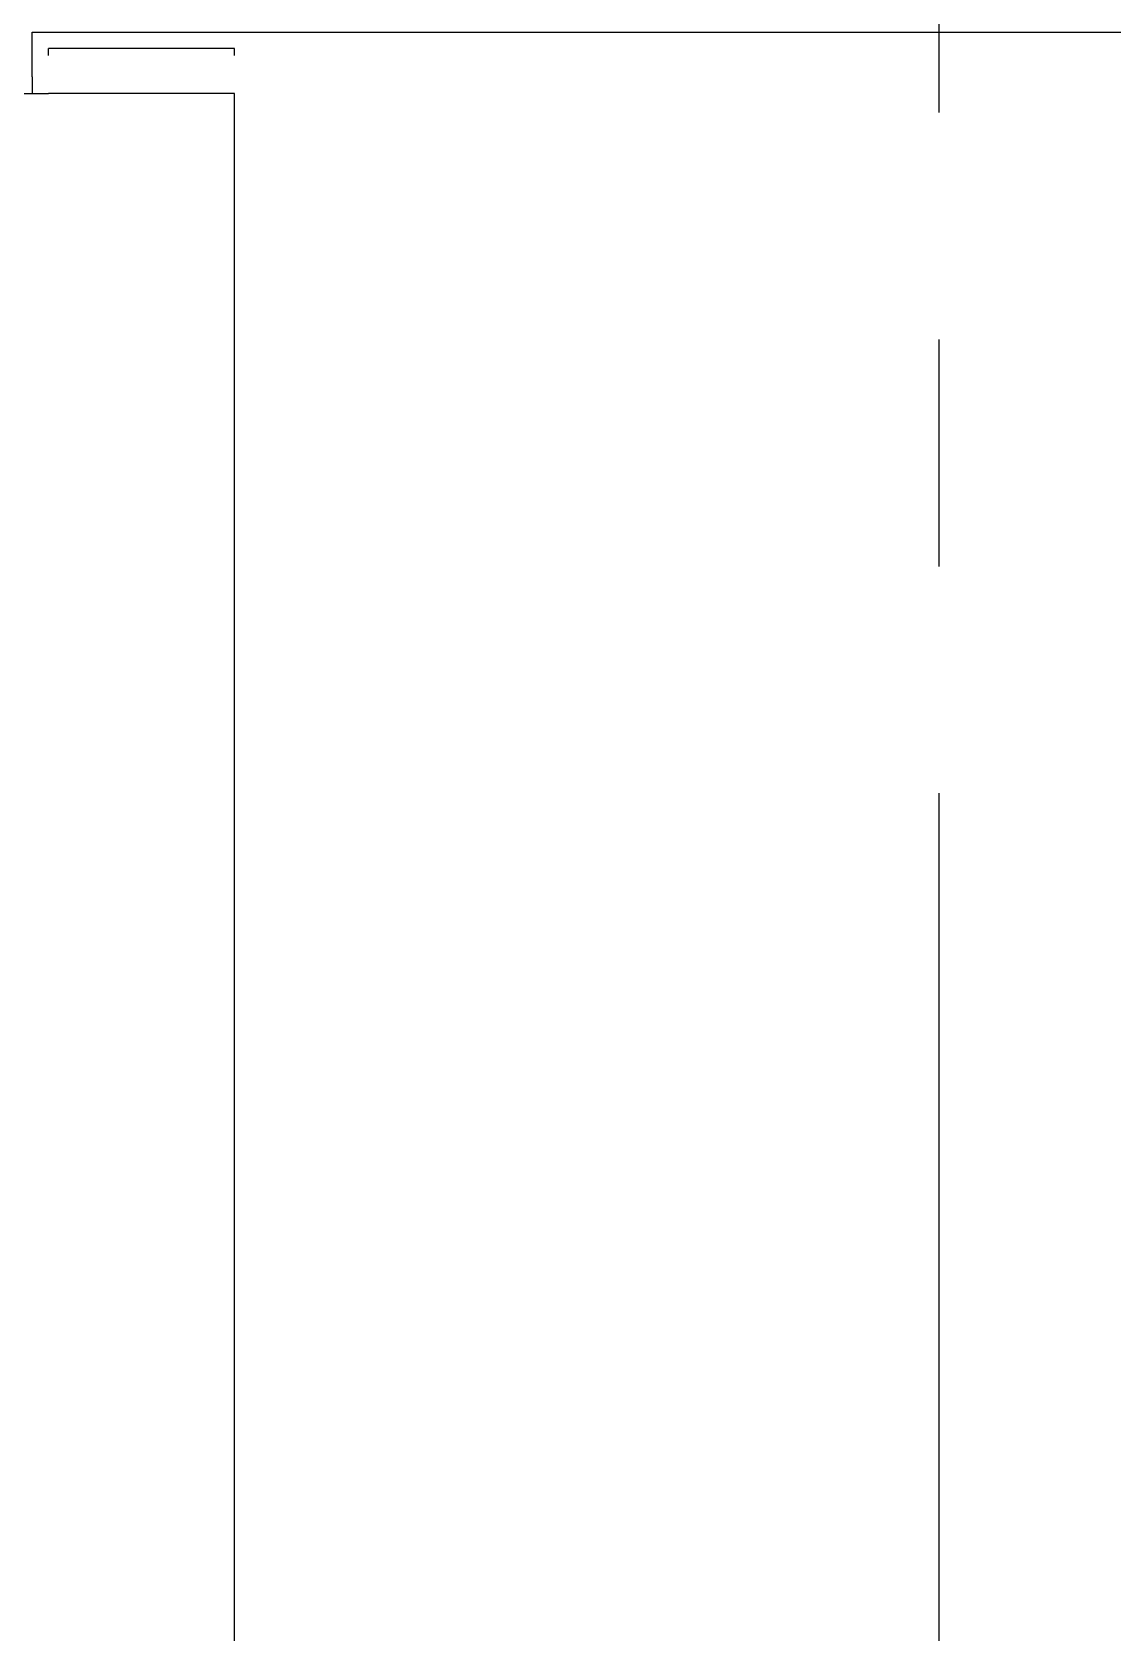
# Model space of a CAD drawing. Header units: millimetres. Extents: x -10496 to -5455, y -188 to 7293.
# Drawn here: x -7707.78 to -7701.82, y 4988.51 to 4997.33 of the extents above; entities that cross this region are included whole.
import ezdxf

# ---------------------------------------------------------------- set-up
doc = ezdxf.new("R2010")
doc.units = ezdxf.units.MM
doc.linetypes.add('GEN7', pattern=[13.75, 10, -1.25, 1.25, -1.25])
doc.layers.add('Kıtc-002 Çizgi', color=7, linetype='Continuous')
doc.layers.add('Kıtc-040 Davlumbaz', color=4, linetype='Continuous')

# ---------------------------------------------------------------- blocks, each defined once
blk = doc.blocks.new('*U113')
at = {"layer": 'Kıtc-040 Davlumbaz', "color": 13, "linetype": 'GEN7', "true_color": 0xff4747}
blk.add_lwpolyline([(7607.6916, -1334.4373), (7607.6916, -1385.4373), (8057.7387, -1385.4373), (8057.7387, -1334.4373)], close=True, dxfattribs=at)
blk = doc.blocks.new('B2_YS$0$2501-B2-XrefF$0$MK-cutter1')
for p, q in [((-2.0362, 2.061), (-2.0362, 9.999)), ((-1.985, 2.5), (-2.0002, 2.5)), ((-2.0002, 2.5), (-2.0002, 2.097)), ((1.4991, 2.5), (-1.9032, 2.5)), ((-1.9032, 2.5), (-1.9032, 2.097)), ((-1.985, 2.097), (-2.0002, 2.097)), ((-1.9032, 2), (-1.9032, 2.097)), ((-1.9392, 2.061), (-2.0362, 2.061)), ((-1.9392, 2.061), (-1.9032, 2.061))]:
    blk.add_line(p, q)
blk = doc.blocks.new('A$C7693d8d3')
at = {"layer": 'Kıtc-002 Çizgi', "xscale": 2.54, "yscale": 2.54, "zscale": 2.54}
blk.add_blockref('B2_YS$0$2501-B2-XrefF$0$MK-cutter1', (163.6737, 36.8194, 0), dxfattribs=at)

msp = doc.modelspace()

# ---------------------------------------------------------------- block references
at = {"color": 253, "rotation": 90.00000000000017}
msp.add_blockref('*U113', (-9088.2183, -2638.3023), dxfattribs=at)
at = {"rotation": 270}
msp.add_blockref('A$C7693d8d3', (-7749.831, 5155.835), dxfattribs=at)

doc.saveas('drawing.dxf')
